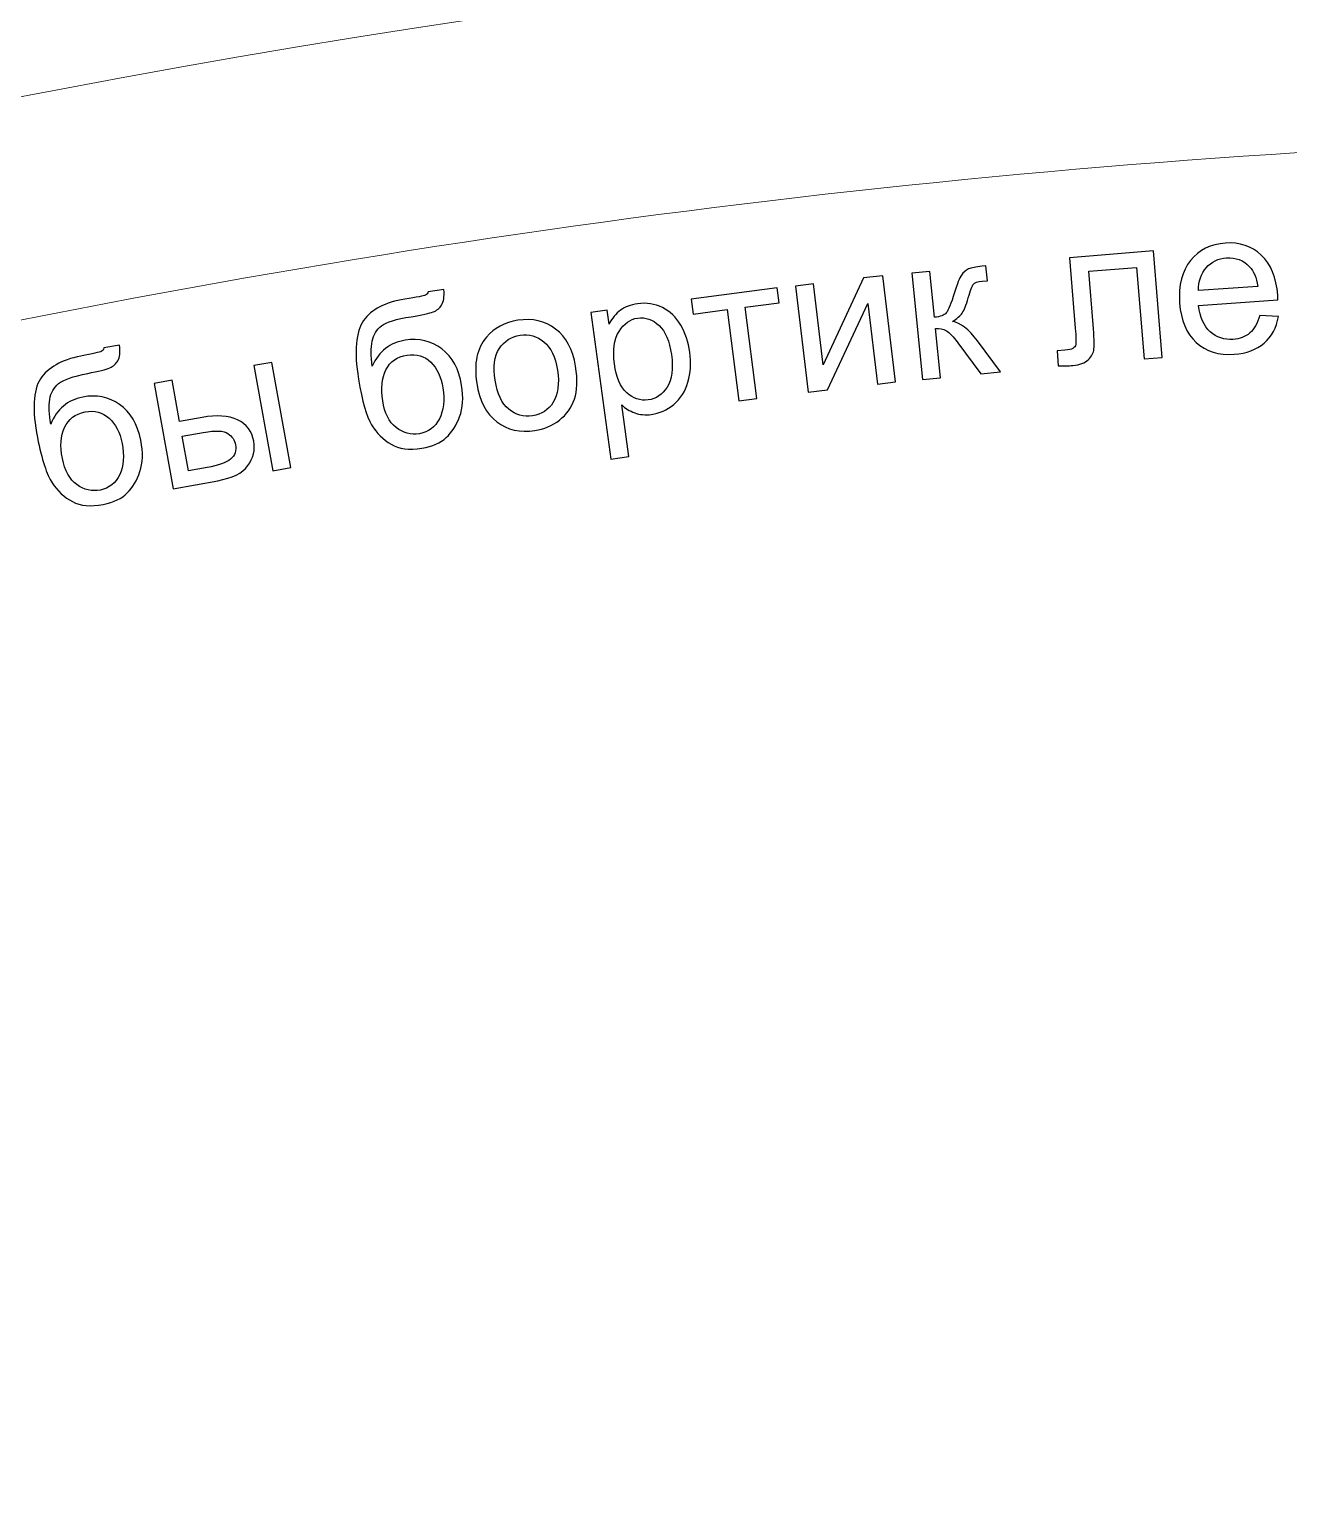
# Model space of a CAD drawing. Header units: millimetres. Extents: x -998 to 1016, y -1915 to 1914.
# Drawn here: x 118.2 to 169.9, y -311.2 to -250.5 of the extents above; entities that cross this region are included whole.
import ezdxf

# ---------------------------------------------------------------- set-up
doc = ezdxf.new("R2010")
doc.units = ezdxf.units.MM
doc.header["$MEASUREMENT"] = 0
doc.layers.add('layer 1', color=7, linetype='Continuous')

msp = doc.modelspace()

# ---------------------------------------------------------------- linework, layer by layer
at = {"layer": 'layer 1', "color": 2, "lineweight": 20}
msp.add_open_spline([(541.0289, -845.7791), (506.0139, -906.4269), (457.5044, -954.4159), (401.4943, -988.1859), (401.4943, -988.1859), (401.4943, -988.1859), (325.5827, -856.7031), (325.5827, -856.7031), (325.5827, -856.7031), (326.5393, -856.1508), (326.8671, -854.9277), (326.3148, -853.9711), (326.3148, -853.9711), (325.7625, -853.0144), (324.5393, -852.6867), (323.5827, -853.239), (323.5827, -853.239), (323.5827, -853.239), (323.5764, -853.2428), (323.5764, -853.2428), (323.5764, -853.2428), (323.5764, -853.2428), (309.7328, -861.2354), (309.7328, -861.2354), (309.7328, -861.2354), (309.7328, -861.2354), (309.7263, -861.239), (309.7263, -861.239), (309.7263, -861.239), (308.7697, -861.7913), (308.442, -863.0144), (308.9943, -863.9711), (308.9943, -863.9711), (309.5466, -864.9277), (310.7697, -865.2554), (311.7263, -864.7031), (311.7263, -864.7031), (311.7263, -864.7031), (387.6385, -996.1869), (387.6385, -996.1869), (387.6385, -996.1869), (269.0758, -1061.3496), (120.3368, -1064.7725), (-5.3812, -992.1892), (-5.3812, -992.1892), (-131.1347, -919.5854), (-202.5449, -789.009), (-205.3544, -653.7085), (-205.3544, -653.7085), (-205.3544, -653.7085), (-53.6041, -653.7085), (-53.6041, -653.7085), (-53.6041, -653.7085), (-53.6041, -654.8131), (-52.7087, -655.7085), (-51.6041, -655.7085), (-51.6041, -655.7085), (-50.4995, -655.7085), (-49.6041, -654.8131), (-49.6041, -653.7085), (-49.6041, -653.7085), (-49.6041, -653.7085), (-49.6042, -653.7011), (-49.6042, -653.7011), (-49.6042, -653.7011), (-49.6042, -653.7011), (-49.6042, -637.7159), (-49.6042, -637.7159), (-49.6042, -637.7159), (-49.6042, -637.7159), (-49.6041, -637.7085), (-49.6041, -637.7085), (-49.6041, -637.7085), (-49.6041, -636.6039), (-50.4995, -635.7085), (-51.6041, -635.7085), (-51.6041, -635.7085), (-52.7087, -635.7085), (-53.6041, -636.6039), (-53.6041, -637.7085), (-53.6041, -637.7085), (-53.6041, -637.7085), (-205.3504, -637.7085), (-205.3504, -637.7085), (-205.3504, -637.7085), (-204.0909, -572.3548), (-186.7861, -506.3915), (-151.7915, -445.779), (-151.7915, -445.779), (-42.6719, -256.7784), (197.391, -190.54), (387.64, -295.4566), (387.64, -295.4566), (387.64, -295.4566), (311.7265, -426.9426), (311.7265, -426.9426), (311.7265, -426.9426), (310.7699, -426.3903), (309.5467, -426.7181), (308.9944, -427.6747), (308.9944, -427.6747), (308.4421, -428.6314), (308.7699, -429.8544), (309.7265, -430.4067), (309.7265, -430.4067), (309.7265, -430.4067), (309.733, -430.4104), (309.733, -430.4104), (309.733, -430.4104), (309.733, -430.4104), (323.5766, -438.403), (323.5766, -438.403), (323.5766, -438.403), (323.5766, -438.403), (323.5829, -438.4067), (323.5829, -438.4067), (323.5829, -438.4067), (324.5396, -438.9591), (325.7626, -438.6313), (326.3149, -437.6747), (326.3149, -437.6747), (326.8672, -436.7181), (326.5395, -435.495), (325.5829, -434.9426), (325.5829, -434.9426), (325.5829, -434.9426), (401.4964, -303.4566), (401.4964, -303.4566), (401.4964, -303.4566), (587.4812, -415.7587), (650.1484, -656.7784), (541.0289, -845.7791)], degree=3, knots=[0, 0, 0, 0, 0.0294118, 0.0294118, 0.0294118, 0.0294118, 0.0588235, 0.0588235, 0.0588235, 0.0588235, 0.0882353, 0.0882353, 0.0882353, 0.0882353, 0.1176471, 0.1176471, 0.1176471, 0.1176471, 0.1470588, 0.1470588, 0.1470588, 0.1470588, 0.1764706, 0.1764706, 0.1764706, 0.1764706, 0.2058824, 0.2058824, 0.2058824, 0.2058824, 0.2352941, 0.2352941, 0.2352941, 0.2352941, 0.2647059, 0.2647059, 0.2647059, 0.2647059, 0.2941176, 0.2941176, 0.2941176, 0.2941176, 0.3235294, 0.3235294, 0.3235294, 0.3235294, 0.3529412, 0.3529412, 0.3529412, 0.3529412, 0.3823529, 0.3823529, 0.3823529, 0.3823529, 0.4117647, 0.4117647, 0.4117647, 0.4117647, 0.4411765, 0.4411765, 0.4411765, 0.4411765, 0.4705882, 0.4705882, 0.4705882, 0.4705882, 0.5, 0.5, 0.5, 0.5, 0.5294118, 0.5294118, 0.5294118, 0.5294118, 0.5588235, 0.5588235, 0.5588235, 0.5588235, 0.5882353, 0.5882353, 0.5882353, 0.5882353, 0.6176471, 0.6176471, 0.6176471, 0.6176471, 0.6470588, 0.6470588, 0.6470588, 0.6470588, 0.6764706, 0.6764706, 0.6764706, 0.6764706, 0.7058824, 0.7058824, 0.7058824, 0.7058824, 0.7352941, 0.7352941, 0.7352941, 0.7352941, 0.7647059, 0.7647059, 0.7647059, 0.7647059, 0.7941176, 0.7941176, 0.7941176, 0.7941176, 0.8235294, 0.8235294, 0.8235294, 0.8235294, 0.8529412, 0.8529412, 0.8529412, 0.8529412, 0.8823529, 0.8823529, 0.8823529, 0.8823529, 0.9117647, 0.9117647, 0.9117647, 0.9117647, 0.9411765, 0.9411765, 0.9411765, 0.9411765, 1, 1, 1, 1], dxfattribs=at)
at = {"layer": 'layer 1', "color": 250, "lineweight": 20}
msp.add_open_spline([(398.6881, -312.1391), (398.6881, -312.1391), (375.2033, -298.9976), (375.2033, -298.9976), (375.2033, -298.9976), (332.7998, -276.8805), (286.8235, -262.6925), (239.2336, -257.25), (239.2336, -257.25), (190.3815, -251.6633), (140.8007, -255.4058), (93.3137, -268.1412), (93.3137, -268.1412), (-7.1447, -295.0828), (-91.9851, -360.1912), (-143.9973, -450.279), (-143.9973, -450.279), (-170.3624, -495.9447), (-196.2282, -577.4173), (-192.2187, -635.9798), (-192.2187, -635.9798), (-191.8015, -642.074), (-191.8753, -650.2772), (-191.8737, -656.0236)], degree=3, knots=[0, 0, 0, 0, 0.1428571, 0.1428571, 0.1428571, 0.1428571, 0.2857143, 0.2857143, 0.2857143, 0.2857143, 0.4285714, 0.4285714, 0.4285714, 0.4285714, 0.5714286, 0.5714286, 0.5714286, 0.5714286, 0.7142857, 0.7142857, 0.7142857, 0.7142857, 1, 1, 1, 1], dxfattribs=at)
at = {"layer": 'layer 1', "color": 250}
for points, knots in [([(168.7308, -262.2003), (168.7308, -262.2003), (169.5066, -262.2475), (169.5066, -262.2475), (169.5066, -262.2475), (169.4183, -262.7022), (169.219, -263.0657), (168.9098, -263.3349), (168.9098, -263.3349), (168.6005, -263.6043), (168.1926, -263.7574), (167.6844, -263.7932), (167.6844, -263.7932), (167.0454, -263.8382), (166.5248, -263.6769), (166.1226, -263.3091), (166.1226, -263.3091), (165.7204, -262.9427), (165.4944, -262.4027), (165.4443, -261.6918), (165.4443, -261.6918), (165.3926, -260.9571), (165.541, -260.3723), (165.891, -259.9402), (165.891, -259.9402), (166.241, -259.5067), (166.7181, -259.2694), (167.322, -259.2269), (167.322, -259.2269), (167.9061, -259.1858), (168.3973, -259.3507), (168.7955, -259.723), (168.7955, -259.723), (169.1938, -260.0953), (169.419, -260.6424), (169.4699, -261.3645), (169.4699, -261.3645), (169.4729, -261.4082), (169.4762, -261.4745), (169.4796, -261.5619), (169.4796, -261.5619), (169.4796, -261.5619), (166.2152, -261.7917), (166.2152, -261.7917), (166.2152, -261.7917), (166.2772, -262.2698), (166.4383, -262.629), (166.7011, -262.8666), (166.7011, -262.8666), (166.9625, -263.1042), (167.277, -263.2108), (167.6416, -263.1851), (167.6416, -263.1851), (167.9133, -263.166), (168.1405, -263.0779), (168.3218, -262.9208), (168.3218, -262.9208), (168.5045, -262.7637), (168.6404, -262.5235), (168.7308, -262.2003)], [0, 0, 0, 0, 0.0625, 0.0625, 0.0625, 0.0625, 0.125, 0.125, 0.125, 0.125, 0.1875, 0.1875, 0.1875, 0.1875, 0.25, 0.25, 0.25, 0.25, 0.3125, 0.3125, 0.3125, 0.3125, 0.375, 0.375, 0.375, 0.375, 0.4375, 0.4375, 0.4375, 0.4375, 0.5, 0.5, 0.5, 0.5, 0.5625, 0.5625, 0.5625, 0.5625, 0.625, 0.625, 0.625, 0.625, 0.6875, 0.6875, 0.6875, 0.6875, 0.75, 0.75, 0.75, 0.75, 0.8125, 0.8125, 0.8125, 0.8125, 0.875, 0.875, 0.875, 0.875, 1, 1, 1, 1]), ([(160.9197, -259.8324), (160.9197, -259.8324), (164.3709, -259.5479), (164.3709, -259.5479), (164.3709, -259.5479), (164.3709, -259.5479), (164.7315, -263.9231), (164.7315, -263.9231), (164.7315, -263.9231), (164.7315, -263.9231), (163.9889, -263.9843), (163.9889, -263.9843), (163.9889, -263.9843), (163.9889, -263.9843), (163.6791, -260.2252), (163.6791, -260.2252), (163.6791, -260.2252), (163.6791, -260.2252), (161.7129, -260.3872), (161.7129, -260.3872), (161.7129, -260.3872), (161.7129, -260.3872), (161.8925, -262.5657), (161.8925, -262.5657), (161.8925, -262.5657), (161.9344, -263.0733), (161.9451, -263.4094), (161.9263, -263.5752), (161.9263, -263.5752), (161.9058, -263.7397), (161.8274, -263.8878), (161.6897, -264.0209), (161.6897, -264.0209), (161.5506, -264.1541), (161.3418, -264.2322), (161.0619, -264.2553), (161.0619, -264.2553), (160.889, -264.2696), (160.6884, -264.2748), (160.4616, -264.2722), (160.4616, -264.2722), (160.4616, -264.2722), (160.4107, -263.6549), (160.4107, -263.6549), (160.4107, -263.6549), (160.4107, -263.6549), (160.7356, -263.6281), (160.7356, -263.6281), (160.7356, -263.6281), (160.8889, -263.6155), (160.9972, -263.5909), (161.0607, -263.5531), (161.0607, -263.5531), (161.1242, -263.5167), (161.1636, -263.4625), (161.1805, -263.3917), (161.1805, -263.3917), (161.1959, -263.3211), (161.1888, -263.0966), (161.1576, -262.7182), (161.1576, -262.7182), (161.1576, -262.7182), (160.9197, -259.8324), (160.9197, -259.8324)], [0, 0, 0, 0, 0.0588235, 0.0588235, 0.0588235, 0.0588235, 0.1176471, 0.1176471, 0.1176471, 0.1176471, 0.1764706, 0.1764706, 0.1764706, 0.1764706, 0.2352941, 0.2352941, 0.2352941, 0.2352941, 0.2941176, 0.2941176, 0.2941176, 0.2941176, 0.3529412, 0.3529412, 0.3529412, 0.3529412, 0.4117647, 0.4117647, 0.4117647, 0.4117647, 0.4705882, 0.4705882, 0.4705882, 0.4705882, 0.5294118, 0.5294118, 0.5294118, 0.5294118, 0.5882353, 0.5882353, 0.5882353, 0.5882353, 0.6470588, 0.6470588, 0.6470588, 0.6470588, 0.7058824, 0.7058824, 0.7058824, 0.7058824, 0.7647059, 0.7647059, 0.7647059, 0.7647059, 0.8235294, 0.8235294, 0.8235294, 0.8235294, 0.8823529, 0.8823529, 0.8823529, 0.8823529, 1, 1, 1, 1]), ([(166.2146, -261.1807), (166.2146, -261.1807), (168.6555, -261.0089), (168.6555, -261.0089), (168.6555, -261.0089), (168.5971, -260.6423), (168.4834, -260.3731), (168.317, -260.1994), (168.317, -260.1994), (168.0618, -259.9303), (167.7448, -259.8083), (167.369, -259.8348), (167.369, -259.8348), (167.0283, -259.8588), (166.7506, -259.9929), (166.5344, -260.2373), (166.5344, -260.2373), (166.3196, -260.4816), (166.213, -260.796), (166.2146, -261.1807)], [0, 0, 0, 0, 0.1666667, 0.1666667, 0.1666667, 0.1666667, 0.3333333, 0.3333333, 0.3333333, 0.3333333, 0.5, 0.5, 0.5, 0.5, 0.6666667, 0.6666667, 0.6666667, 0.6666667, 1, 1, 1, 1]), ([(149.6715, -260.9919), (149.6715, -260.9919), (150.4114, -260.9041), (150.4114, -260.9041), (150.4114, -260.9041), (150.4114, -260.9041), (150.8063, -264.2321), (150.8063, -264.2321), (150.8063, -264.2321), (150.8063, -264.2321), (152.4671, -260.6602), (152.4671, -260.6602), (152.4671, -260.6602), (152.4671, -260.6602), (153.2616, -260.5659), (153.2616, -260.5659), (153.2616, -260.5659), (153.2616, -260.5659), (153.7793, -264.9295), (153.7793, -264.9295), (153.7793, -264.9295), (153.7793, -264.9295), (153.0394, -265.0173), (153.0394, -265.0173), (153.0394, -265.0173), (153.0394, -265.0173), (152.647, -261.7103), (152.647, -261.7103), (152.647, -261.7103), (152.647, -261.7103), (150.9865, -265.2609), (150.9865, -265.2609), (150.9865, -265.2609), (150.9865, -265.2609), (150.1892, -265.3555), (150.1892, -265.3555), (150.1892, -265.3555), (150.1892, -265.3555), (149.6715, -260.9919), (149.6715, -260.9919)], [0, 0, 0, 0, 0.0909091, 0.0909091, 0.0909091, 0.0909091, 0.1818182, 0.1818182, 0.1818182, 0.1818182, 0.2727273, 0.2727273, 0.2727273, 0.2727273, 0.3636364, 0.3636364, 0.3636364, 0.3636364, 0.4545455, 0.4545455, 0.4545455, 0.4545455, 0.5454545, 0.5454545, 0.5454545, 0.5454545, 0.6363636, 0.6363636, 0.6363636, 0.6363636, 0.7272727, 0.7272727, 0.7272727, 0.7272727, 0.8181818, 0.8181818, 0.8181818, 0.8181818, 1, 1, 1, 1]), ([(154.4465, -260.4636), (154.4465, -260.4636), (155.1879, -260.3898), (155.1879, -260.3898), (155.1879, -260.3898), (155.1879, -260.3898), (155.3758, -262.2769), (155.3758, -262.2769), (155.3758, -262.2769), (155.6117, -262.2534), (155.773, -262.1921), (155.8593, -262.0912), (155.8593, -262.0912), (155.9445, -261.992), (156.0573, -261.7156), (156.1992, -261.2604), (156.1992, -261.2604), (156.3108, -260.9005), (156.4061, -260.6613), (156.4851, -260.5428), (156.4851, -260.5428), (156.5655, -260.4241), (156.6619, -260.3393), (156.7761, -260.2897), (156.7761, -260.2897), (156.8917, -260.2399), (157.0793, -260.2014), (157.339, -260.1755), (157.339, -260.1755), (157.339, -260.1755), (157.4879, -260.1607), (157.4879, -260.1607), (157.4879, -260.1607), (157.4879, -260.1607), (157.5487, -260.7715), (157.5487, -260.7715), (157.5487, -260.7715), (157.5487, -260.7715), (157.3419, -260.7879), (157.3419, -260.7879), (157.3419, -260.7879), (157.1467, -260.8073), (157.0247, -260.8492), (156.9757, -260.9123), (156.9757, -260.9123), (156.9242, -260.9784), (156.8536, -261.1669), (156.7654, -261.4777), (156.7654, -261.4777), (156.6815, -261.7754), (156.5988, -261.9836), (156.5156, -262.1024), (156.5156, -262.1024), (156.4338, -262.2212), (156.2991, -262.3353), (156.1131, -262.446), (156.1131, -262.446), (156.4404, -262.4999), (156.7844, -262.7648), (157.1439, -263.2425), (157.1439, -263.2425), (157.1439, -263.2425), (158.0918, -264.5165), (158.0918, -264.5165), (158.0918, -264.5165), (158.0918, -264.5165), (157.2774, -264.5976), (157.2774, -264.5976), (157.2774, -264.5976), (157.2774, -264.5976), (156.3412, -263.3266), (156.3412, -263.3266), (156.3412, -263.3266), (156.1524, -263.0689), (155.9941, -262.9031), (155.866, -262.828), (155.866, -262.828), (155.7367, -262.7529), (155.589, -262.7237), (155.422, -262.7403), (155.422, -262.7403), (155.422, -262.7403), (155.6233, -264.7623), (155.6233, -264.7623), (155.6233, -264.7623), (155.6233, -264.7623), (154.8819, -264.8362), (154.8819, -264.8362), (154.8819, -264.8362), (154.8819, -264.8362), (154.4465, -260.4636), (154.4465, -260.4636)], [0, 0, 0, 0, 0.0416667, 0.0416667, 0.0416667, 0.0416667, 0.0833333, 0.0833333, 0.0833333, 0.0833333, 0.125, 0.125, 0.125, 0.125, 0.1666667, 0.1666667, 0.1666667, 0.1666667, 0.2083333, 0.2083333, 0.2083333, 0.2083333, 0.25, 0.25, 0.25, 0.25, 0.2916667, 0.2916667, 0.2916667, 0.2916667, 0.3333333, 0.3333333, 0.3333333, 0.3333333, 0.375, 0.375, 0.375, 0.375, 0.4166667, 0.4166667, 0.4166667, 0.4166667, 0.4583333, 0.4583333, 0.4583333, 0.4583333, 0.5, 0.5, 0.5, 0.5, 0.5416667, 0.5416667, 0.5416667, 0.5416667, 0.5833333, 0.5833333, 0.5833333, 0.5833333, 0.625, 0.625, 0.625, 0.625, 0.6666667, 0.6666667, 0.6666667, 0.6666667, 0.7083333, 0.7083333, 0.7083333, 0.7083333, 0.75, 0.75, 0.75, 0.75, 0.7916667, 0.7916667, 0.7916667, 0.7916667, 0.8333333, 0.8333333, 0.8333333, 0.8333333, 0.875, 0.875, 0.875, 0.875, 0.9166667, 0.9166667, 0.9166667, 0.9166667, 1, 1, 1, 1]), ([(134.5851, -261.2299), (134.5851, -261.2299), (135.2385, -261.1337), (135.2385, -261.1337), (135.2385, -261.1337), (135.2559, -261.4296), (135.2231, -261.6435), (135.1425, -261.7736), (135.1425, -261.7736), (135.0619, -261.9037), (134.9467, -261.9965), (134.796, -262.055), (134.796, -262.055), (134.6451, -262.112), (134.3412, -262.178), (133.8856, -262.251), (133.8856, -262.251), (133.281, -262.348), (132.8779, -262.4726), (132.6765, -262.625), (132.6765, -262.625), (132.4766, -262.7771), (132.3477, -262.9893), (132.2926, -263.2611), (132.2926, -263.2611), (132.2379, -263.5343), (132.2379, -263.873), (132.2918, -264.2803), (132.2918, -264.2803), (132.4328, -263.9747), (132.6157, -263.7338), (132.8416, -263.556), (132.8416, -263.556), (133.0661, -263.3786), (133.3352, -263.2654), (133.6445, -263.2158), (133.6445, -263.2158), (134.213, -263.1246), (134.7152, -263.2441), (135.1512, -263.5744), (135.1512, -263.5744), (135.5858, -263.9049), (135.8572, -264.403), (135.9642, -265.0704), (135.9642, -265.0704), (136.0454, -265.5761), (136.0186, -266.0064), (135.8823, -266.3597), (135.8823, -266.3597), (135.746, -266.7131), (135.5633, -266.9997), (135.334, -267.218), (135.334, -267.218), (135.1059, -267.436), (134.7689, -267.5801), (134.3259, -267.6512), (134.3259, -267.6512), (133.8104, -267.7339), (133.3917, -267.681), (133.0683, -267.4913), (133.0683, -267.4913), (132.7449, -267.3016), (132.4779, -267.0358), (132.2659, -266.6939), (132.2659, -266.6939), (132.0552, -266.3519), (131.876, -265.7246), (131.73, -264.8148), (131.73, -264.8148), (131.5466, -263.6709), (131.6167, -262.8694), (131.939, -262.4103), (131.939, -262.4103), (132.2612, -261.9513), (132.8244, -261.658), (133.627, -261.5293), (133.627, -261.5293), (134.1272, -261.4491), (134.4086, -261.3954), (134.4743, -261.3677), (134.4743, -261.3677), (134.5385, -261.3403), (134.5754, -261.2943), (134.5851, -261.2299)], [0, 0, 0, 0, 0.0454545, 0.0454545, 0.0454545, 0.0454545, 0.0909091, 0.0909091, 0.0909091, 0.0909091, 0.1363636, 0.1363636, 0.1363636, 0.1363636, 0.1818182, 0.1818182, 0.1818182, 0.1818182, 0.2272727, 0.2272727, 0.2272727, 0.2272727, 0.2727273, 0.2727273, 0.2727273, 0.2727273, 0.3181818, 0.3181818, 0.3181818, 0.3181818, 0.3636364, 0.3636364, 0.3636364, 0.3636364, 0.4090909, 0.4090909, 0.4090909, 0.4090909, 0.4545455, 0.4545455, 0.4545455, 0.4545455, 0.5, 0.5, 0.5, 0.5, 0.5454545, 0.5454545, 0.5454545, 0.5454545, 0.5909091, 0.5909091, 0.5909091, 0.5909091, 0.6363636, 0.6363636, 0.6363636, 0.6363636, 0.6818182, 0.6818182, 0.6818182, 0.6818182, 0.7272727, 0.7272727, 0.7272727, 0.7272727, 0.7727273, 0.7727273, 0.7727273, 0.7727273, 0.8181818, 0.8181818, 0.8181818, 0.8181818, 0.8636364, 0.8636364, 0.8636364, 0.8636364, 0.9090909, 0.9090909, 0.9090909, 0.9090909, 1, 1, 1, 1]), ([(145.3892, -261.528), (145.3892, -261.528), (148.9156, -261.07), (148.9156, -261.07), (148.9156, -261.07), (148.9156, -261.07), (148.9952, -261.683), (148.9952, -261.683), (148.9952, -261.683), (148.9952, -261.683), (147.6015, -261.864), (147.6015, -261.864), (147.6015, -261.864), (147.6015, -261.864), (148.0878, -265.6086), (148.0878, -265.6086), (148.0878, -265.6086), (148.0878, -265.6086), (147.3489, -265.7046), (147.3489, -265.7046), (147.3489, -265.7046), (147.3489, -265.7046), (146.8626, -261.9599), (146.8626, -261.9599), (146.8626, -261.9599), (146.8626, -261.9599), (145.4688, -262.1409), (145.4688, -262.1409), (145.4688, -262.1409), (145.4688, -262.1409), (145.3892, -261.528), (145.3892, -261.528)], [0, 0, 0, 0, 0.1111111, 0.1111111, 0.1111111, 0.1111111, 0.2222222, 0.2222222, 0.2222222, 0.2222222, 0.3333333, 0.3333333, 0.3333333, 0.3333333, 0.4444444, 0.4444444, 0.4444444, 0.4444444, 0.5555556, 0.5555556, 0.5555556, 0.5555556, 0.6666667, 0.6666667, 0.6666667, 0.6666667, 0.7777778, 0.7777778, 0.7777778, 0.7777778, 1, 1, 1, 1]), ([(142.085, -268.0999), (142.085, -268.0999), (141.2663, -262.0762), (141.2663, -262.0762), (141.2663, -262.0762), (141.2663, -262.0762), (141.9374, -261.985), (141.9374, -261.985), (141.9374, -261.985), (141.9374, -261.985), (142.0151, -262.5568), (142.0151, -262.5568), (142.0151, -262.5568), (142.1432, -262.3144), (142.2995, -262.1238), (142.4845, -261.9861), (142.4845, -261.9861), (142.668, -261.8486), (142.9023, -261.7598), (143.1862, -261.7212), (143.1862, -261.7212), (143.558, -261.6706), (143.8982, -261.7213), (144.2081, -261.8742), (144.2081, -261.8742), (144.5177, -262.0258), (144.7684, -262.2666), (144.9609, -262.5936), (144.9609, -262.5936), (145.1522, -262.9222), (145.2767, -263.2926), (145.3331, -263.7079), (145.3331, -263.7079), (145.3934, -264.1512), (145.368, -264.5619), (145.2571, -264.9402), (145.2571, -264.9402), (145.1459, -265.317), (144.9509, -265.6212), (144.672, -265.8528), (144.672, -265.8528), (144.3942, -266.0828), (144.0869, -266.2214), (143.7514, -266.267), (143.7514, -266.267), (143.5052, -266.3004), (143.2772, -266.2787), (143.0688, -266.2017), (143.0688, -266.2017), (142.859, -266.1249), (142.682, -266.0164), (142.5347, -265.8756), (142.5347, -265.8756), (142.5347, -265.8756), (142.8233, -267.9995), (142.8233, -267.9995), (142.8233, -267.9995), (142.8233, -267.9995), (142.085, -268.0999), (142.085, -268.0999)], [0, 0, 0, 0, 0.0625, 0.0625, 0.0625, 0.0625, 0.125, 0.125, 0.125, 0.125, 0.1875, 0.1875, 0.1875, 0.1875, 0.25, 0.25, 0.25, 0.25, 0.3125, 0.3125, 0.3125, 0.3125, 0.375, 0.375, 0.375, 0.375, 0.4375, 0.4375, 0.4375, 0.4375, 0.5, 0.5, 0.5, 0.5, 0.5625, 0.5625, 0.5625, 0.5625, 0.625, 0.625, 0.625, 0.625, 0.6875, 0.6875, 0.6875, 0.6875, 0.75, 0.75, 0.75, 0.75, 0.8125, 0.8125, 0.8125, 0.8125, 0.875, 0.875, 0.875, 0.875, 1, 1, 1, 1]), ([(136.5854, -264.9792), (136.461, -264.1774), (136.592, -263.5488), (136.9797, -263.0931), (136.9797, -263.0931), (137.3022, -262.7146), (137.7334, -262.4835), (138.2702, -262.4002), (138.2702, -262.4002), (138.8657, -262.3078), (139.384, -262.4274), (139.8239, -262.759), (139.8239, -262.759), (140.2621, -263.0894), (140.5354, -263.5997), (140.6421, -264.2871), (140.6421, -264.2871), (140.7286, -264.8449), (140.7129, -265.2957), (140.595, -265.641), (140.595, -265.641), (140.4773, -265.9863), (140.2717, -266.2724), (139.9785, -266.4992), (139.9785, -266.4992), (139.6866, -266.7258), (139.3502, -266.868), (138.9723, -266.9266), (138.9723, -266.9266), (138.3644, -267.0209), (137.8435, -266.9032), (137.408, -266.5724), (137.408, -266.5724), (136.9726, -266.2415), (136.6988, -265.7099), (136.5854, -264.9792)], [0, 0, 0, 0, 0.1, 0.1, 0.1, 0.1, 0.2, 0.2, 0.2, 0.2, 0.3, 0.3, 0.3, 0.3, 0.4, 0.4, 0.4, 0.4, 0.5, 0.5, 0.5, 0.5, 0.6, 0.6, 0.6, 0.6, 0.7, 0.7, 0.7, 0.7, 0.8, 0.8, 0.8, 0.8, 1, 1, 1, 1]), ([(142.2369, -264.1886), (142.3128, -264.7465), (142.4821, -265.1436), (142.7435, -265.38), (142.7435, -265.38), (143.0063, -265.6164), (143.2987, -265.7133), (143.6203, -265.6696), (143.6203, -265.6696), (143.9475, -265.6251), (144.2083, -265.4487), (144.4027, -265.1403), (144.4027, -265.1403), (144.5987, -264.8317), (144.6565, -264.388), (144.5777, -263.8078), (144.5777, -263.8078), (144.5024, -263.2541), (144.3329, -262.8556), (144.0676, -262.6111), (144.0676, -262.6111), (143.8022, -262.3666), (143.5123, -262.2665), (143.1963, -262.3095), (143.1963, -262.3095), (142.8831, -262.352), (142.6262, -262.5364), (142.4254, -262.8613), (142.4254, -262.8613), (142.2234, -263.1879), (142.1609, -263.6293), (142.2369, -264.1886)], [0, 0, 0, 0, 0.1111111, 0.1111111, 0.1111111, 0.1111111, 0.2222222, 0.2222222, 0.2222222, 0.2222222, 0.3333333, 0.3333333, 0.3333333, 0.3333333, 0.4444444, 0.4444444, 0.4444444, 0.4444444, 0.5555556, 0.5555556, 0.5555556, 0.5555556, 0.6666667, 0.6666667, 0.6666667, 0.6666667, 0.7777778, 0.7777778, 0.7777778, 0.7777778, 1, 1, 1, 1]), ([(137.3386, -264.8638), (137.4247, -265.4188), (137.6105, -265.8155), (137.8957, -266.0526), (137.8957, -266.0526), (138.1826, -266.2908), (138.5094, -266.3815), (138.8789, -266.3242), (138.8789, -266.3242), (139.2442, -266.2675), (139.5269, -266.0823), (139.7278, -265.767), (139.7278, -265.767), (139.9274, -265.4518), (139.9832, -265.0105), (139.8951, -264.443), (139.8951, -264.443), (139.8121, -263.9075), (139.6264, -263.5208), (139.3398, -263.2839), (139.3398, -263.2839), (139.0529, -263.0457), (138.7275, -262.9548), (138.3649, -263.011), (138.3649, -263.011), (137.9955, -263.0683), (137.7113, -263.2523), (137.5098, -263.5649), (137.5098, -263.5649), (137.3099, -263.8773), (137.2528, -264.3102), (137.3386, -264.8638)], [0, 0, 0, 0, 0.1111111, 0.1111111, 0.1111111, 0.1111111, 0.2222222, 0.2222222, 0.2222222, 0.2222222, 0.3333333, 0.3333333, 0.3333333, 0.3333333, 0.4444444, 0.4444444, 0.4444444, 0.4444444, 0.5555556, 0.5555556, 0.5555556, 0.5555556, 0.6666667, 0.6666667, 0.6666667, 0.6666667, 0.7777778, 0.7777778, 0.7777778, 0.7777778, 1, 1, 1, 1]), ([(121.273, -263.5357), (121.273, -263.5357), (121.9225, -263.4162), (121.9225, -263.4162), (121.9225, -263.4162), (121.9506, -263.7112), (121.9254, -263.9262), (121.8495, -264.0591), (121.8495, -264.0591), (121.7736, -264.192), (121.6619, -264.2889), (121.5133, -264.3527), (121.5133, -264.3527), (121.3646, -264.4151), (121.0633, -264.4919), (120.6106, -264.5813), (120.6106, -264.5813), (120.0098, -264.6999), (119.6115, -264.8388), (119.4157, -264.9984), (119.4157, -264.9984), (119.2213, -265.1575), (119.1001, -265.3742), (119.0548, -265.6477), (119.0548, -265.6477), (119.0099, -265.9227), (119.022, -266.2612), (119.0905, -266.6663), (119.0905, -266.6663), (119.2204, -266.3559), (119.3946, -266.1086), (119.614, -265.9229), (119.614, -265.9229), (119.832, -265.7374), (120.0969, -265.6147), (120.4042, -265.5541), (120.4042, -265.5541), (120.9691, -265.4426), (121.4752, -265.544), (121.9228, -265.8585), (121.9228, -265.8585), (122.3689, -266.1731), (122.658, -266.6612), (122.7889, -267.3243), (122.7889, -267.3243), (122.8881, -267.8268), (122.8767, -268.2578), (122.7532, -268.6157), (122.7532, -268.6157), (122.6297, -268.9738), (122.4574, -269.2668), (122.236, -269.4931), (122.236, -269.4931), (122.0159, -269.7192), (121.6843, -269.8753), (121.2441, -269.9622), (121.2441, -269.9622), (120.7318, -270.0633), (120.3116, -270.0254), (119.9816, -269.8475), (119.9816, -269.8475), (119.6516, -269.6695), (119.3752, -269.4134), (119.1511, -269.0793), (119.1511, -269.0793), (118.9283, -268.7451), (118.7267, -268.1247), (118.5483, -267.2206), (118.5483, -267.2206), (118.3239, -266.084), (118.3653, -265.2805), (118.6709, -264.8102), (118.6709, -264.8102), (118.9764, -264.34), (119.5288, -264.0267), (120.3262, -263.8693), (120.3262, -263.8693), (120.8233, -263.7712), (121.1026, -263.7075), (121.1672, -263.6774), (121.1672, -263.6774), (121.2304, -263.6477), (121.2657, -263.6005), (121.273, -263.5357)], [0, 0, 0, 0, 0.0454545, 0.0454545, 0.0454545, 0.0454545, 0.0909091, 0.0909091, 0.0909091, 0.0909091, 0.1363636, 0.1363636, 0.1363636, 0.1363636, 0.1818182, 0.1818182, 0.1818182, 0.1818182, 0.2272727, 0.2272727, 0.2272727, 0.2272727, 0.2727273, 0.2727273, 0.2727273, 0.2727273, 0.3181818, 0.3181818, 0.3181818, 0.3181818, 0.3636364, 0.3636364, 0.3636364, 0.3636364, 0.4090909, 0.4090909, 0.4090909, 0.4090909, 0.4545455, 0.4545455, 0.4545455, 0.4545455, 0.5, 0.5, 0.5, 0.5, 0.5454545, 0.5454545, 0.5454545, 0.5454545, 0.5909091, 0.5909091, 0.5909091, 0.5909091, 0.6363636, 0.6363636, 0.6363636, 0.6363636, 0.6818182, 0.6818182, 0.6818182, 0.6818182, 0.7272727, 0.7272727, 0.7272727, 0.7272727, 0.7727273, 0.7727273, 0.7727273, 0.7727273, 0.8181818, 0.8181818, 0.8181818, 0.8181818, 0.8636364, 0.8636364, 0.8636364, 0.8636364, 0.9090909, 0.9090909, 0.9090909, 0.9090909, 1, 1, 1, 1]), ([(127.4362, -264.2582), (127.4362, -264.2582), (128.1695, -264.1265), (128.1695, -264.1265), (128.1695, -264.1265), (128.1695, -264.1265), (128.9466, -268.4514), (128.9466, -268.4514), (128.9466, -268.4514), (128.9466, -268.4514), (128.2134, -268.5832), (128.2134, -268.5832), (128.2134, -268.5832), (128.2134, -268.5832), (127.4362, -264.2582), (127.4362, -264.2582)], [0, 0, 0, 0, 0.2, 0.2, 0.2, 0.2, 0.4, 0.4, 0.4, 0.4, 0.6, 0.6, 0.6, 0.6, 1, 1, 1, 1]), ([(135.1917, -265.1728), (135.1195, -264.7227), (134.9531, -264.3708), (134.6937, -264.1165), (134.6937, -264.1165), (134.4342, -263.8623), (134.1103, -263.7671), (133.7215, -263.8295), (133.7215, -263.8295), (133.316, -263.8945), (133.0283, -264.0964), (132.8571, -264.4368), (132.8571, -264.4368), (132.6856, -264.7758), (132.6406, -265.199), (132.7221, -265.7075), (132.7221, -265.7075), (132.8026, -266.2091), (132.9855, -266.5742), (133.2721, -266.8012), (133.2721, -266.8012), (133.5572, -267.0285), (133.8796, -267.114), (134.2348, -267.057), (134.2348, -267.057), (134.5999, -266.9985), (134.8705, -266.7964), (135.0482, -266.4521), (135.0482, -266.4521), (135.2259, -266.1078), (135.2733, -265.6814), (135.1917, -265.1728)], [0, 0, 0, 0, 0.1111111, 0.1111111, 0.1111111, 0.1111111, 0.2222222, 0.2222222, 0.2222222, 0.2222222, 0.3333333, 0.3333333, 0.3333333, 0.3333333, 0.4444444, 0.4444444, 0.4444444, 0.4444444, 0.5555556, 0.5555556, 0.5555556, 0.5555556, 0.6666667, 0.6666667, 0.6666667, 0.6666667, 0.7777778, 0.7777778, 0.7777778, 0.7777778, 1, 1, 1, 1]), ([(123.3446, -264.9934), (123.3446, -264.9934), (124.0779, -264.8617), (124.0779, -264.8617), (124.0779, -264.8617), (124.0779, -264.8617), (124.3819, -266.5533), (124.3819, -266.5533), (124.3819, -266.5533), (124.3819, -266.5533), (125.3069, -266.3871), (125.3069, -266.3871), (125.3069, -266.3871), (125.911, -266.2785), (126.3958, -266.3119), (126.7644, -266.4879), (126.7644, -266.4879), (127.1329, -266.664), (127.3536, -266.9584), (127.4277, -267.3709), (127.4277, -267.3709), (127.4926, -267.732), (127.412, -268.0648), (127.1859, -268.3706), (127.1859, -268.3706), (126.9598, -268.6765), (126.548, -268.8824), (125.9494, -268.99), (125.9494, -268.99), (125.9494, -268.99), (124.1217, -269.3184), (124.1217, -269.3184), (124.1217, -269.3184), (124.1217, -269.3184), (123.3446, -264.9934), (123.3446, -264.9934)], [0, 0, 0, 0, 0.1, 0.1, 0.1, 0.1, 0.2, 0.2, 0.2, 0.2, 0.3, 0.3, 0.3, 0.3, 0.4, 0.4, 0.4, 0.4, 0.5, 0.5, 0.5, 0.5, 0.6, 0.6, 0.6, 0.6, 0.7, 0.7, 0.7, 0.7, 0.8, 0.8, 0.8, 0.8, 1, 1, 1, 1]), ([(122.0205, -267.4543), (121.9323, -267.0072), (121.7533, -266.6614), (121.485, -266.4166), (121.485, -266.4166), (121.2166, -266.1718), (120.8894, -266.0883), (120.5032, -266.1646), (120.5032, -266.1646), (120.1002, -266.2441), (119.8199, -266.4562), (119.6611, -266.8025), (119.6611, -266.8025), (119.5018, -267.1475), (119.472, -267.572), (119.5717, -268.0772), (119.5717, -268.0772), (119.6701, -268.5756), (119.866, -268.934), (120.1605, -269.1505), (120.1605, -269.1505), (120.4535, -269.3674), (120.7788, -269.4413), (121.1318, -269.3716), (121.1318, -269.3716), (121.4945, -269.3), (121.7577, -269.0885), (121.923, -268.7379), (121.923, -268.7379), (122.0882, -268.3875), (122.1203, -267.9597), (122.0205, -267.4543)], [0, 0, 0, 0, 0.1111111, 0.1111111, 0.1111111, 0.1111111, 0.2222222, 0.2222222, 0.2222222, 0.2222222, 0.3333333, 0.3333333, 0.3333333, 0.3333333, 0.4444444, 0.4444444, 0.4444444, 0.4444444, 0.5555556, 0.5555556, 0.5555556, 0.5555556, 0.6666667, 0.6666667, 0.6666667, 0.6666667, 0.7777778, 0.7777778, 0.7777778, 0.7777778, 1, 1, 1, 1]), ([(124.7472, -268.5866), (124.7472, -268.5866), (125.5166, -268.4484), (125.5166, -268.4484), (125.5166, -268.4484), (125.9791, -268.3653), (126.3009, -268.2486), (126.4776, -268.0993), (126.4776, -268.0993), (126.6558, -267.9498), (126.7224, -267.7543), (126.679, -267.5127), (126.679, -267.5127), (126.6453, -267.3252), (126.5418, -267.1717), (126.3695, -267.0506), (126.3695, -267.0506), (126.196, -266.9313), (125.8592, -266.9158), (125.3578, -267.0059), (125.3578, -267.0059), (125.3578, -267.0059), (124.4912, -267.1616), (124.4912, -267.1616), (124.4912, -267.1616), (124.4912, -267.1616), (124.7472, -268.5866), (124.7472, -268.5866)], [0, 0, 0, 0, 0.125, 0.125, 0.125, 0.125, 0.25, 0.25, 0.25, 0.25, 0.375, 0.375, 0.375, 0.375, 0.5, 0.5, 0.5, 0.5, 0.625, 0.625, 0.625, 0.625, 0.75, 0.75, 0.75, 0.75, 1, 1, 1, 1])]:
    msp.add_open_spline(points, degree=3, knots=knots, dxfattribs=at)

doc.saveas('drawing.dxf')
